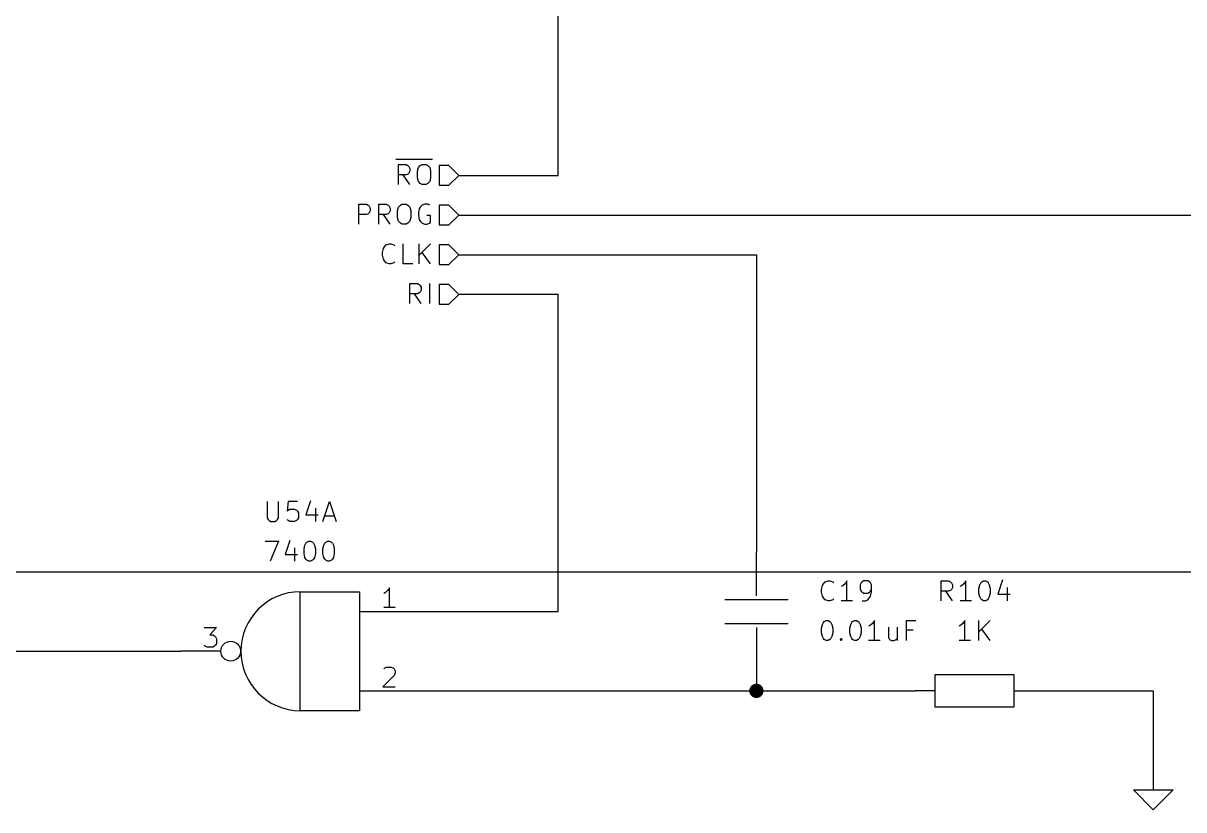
# Model space of a CAD drawing. Extents: x 0.4 to 16.1, y -11.3 to -0.4.
# Drawn here: x 3.302 to 6.227, y -7.65 to -5.666 of the extents above; entities that cross this region are included whole.
import ezdxf

# ---------------------------------------------------------------- set-up
doc = ezdxf.new("R2010")
doc.units = 0
doc.header["$MEASUREMENT"] = 0
for name, color, linetype in [('BROWN2', 54, 'CONTINUOUS'), ('CYAN2', 4, 'CONTINUOUS'), ('GREEN3', 91, 'CONTINUOUS'), ('LYELLOW', 51, 'CONTINUOUS'), ('RED2', 1, 'CONTINUOUS'), ('RED3', 11, 'CONTINUOUS')]:
    doc.layers.add(name, color=color, linetype=linetype)

msp = doc.modelspace()

# ---------------------------------------------------------------- linework, layer by layer
at = {"layer": 'BROWN2', "linetype": 'CONTINUOUS'}
for p, q in [((4.241, -6.0089), (4.3334, -6.0089)), ((4.2479, -6.0728), (4.2479, -6.0228)), ((4.2479, -6.0228), (4.267, -6.0228)), ((4.267, -6.0228), (4.2717, -6.0252)), ((4.2717, -6.0252), (4.2741, -6.0276)), ((4.2979, -6.0299), (4.3027, -6.0252)), ((4.3027, -6.0252), (4.3074, -6.0228)), ((4.3074, -6.0228), (4.317, -6.0228)), ((4.317, -6.0228), (4.3217, -6.0252)), ((4.3217, -6.0252), (4.3265, -6.0299)), ((4.375, -6.025), (4.35, -6.025)), ((4.35, -6.025), (4.35, -6.075)), ((4.4, -6.05), (4.375, -6.025)), ((4.267, -6.049), (4.2479, -6.049)), ((4.2765, -6.0728), (4.2598, -6.049)), ((4.2717, -6.0466), (4.267, -6.049)), ((4.2741, -6.0442), (4.2717, -6.0466)), ((4.2741, -6.0276), (4.2765, -6.0323)), ((4.2765, -6.0395), (4.2741, -6.0442)), ((4.2765, -6.0323), (4.2765, -6.0395)), ((4.2955, -6.0395), (4.2979, -6.0299)), ((4.2955, -6.0561), (4.2955, -6.0395)), ((4.3265, -6.0299), (4.3289, -6.0395)), ((4.3289, -6.0395), (4.3289, -6.0561)), ((4.375, -6.075), (4.4, -6.05)), ((4.2979, -6.0657), (4.2955, -6.0561)), ((4.3027, -6.0704), (4.2979, -6.0657)), ((4.3074, -6.0728), (4.3027, -6.0704)), ((4.317, -6.0728), (4.3074, -6.0728)), ((4.3217, -6.0704), (4.317, -6.0728)), ((4.3265, -6.0657), (4.3217, -6.0704)), ((4.3289, -6.0561), (4.3265, -6.0657)), ((4.35, -6.075), (4.375, -6.075)), ((4.1479, -6.1728), (4.1479, -6.1228)), ((4.1479, -6.1228), (4.167, -6.1228)), ((4.167, -6.1228), (4.1717, -6.1252)), ((4.1717, -6.1252), (4.1741, -6.1276)), ((4.1741, -6.1276), (4.1765, -6.1323)), ((4.1765, -6.1395), (4.1741, -6.1442)), ((4.1765, -6.1323), (4.1765, -6.1395)), ((4.1979, -6.1728), (4.1979, -6.1228)), ((4.1979, -6.1228), (4.217, -6.1228)), ((4.217, -6.1228), (4.2217, -6.1252)), ((4.2217, -6.1252), (4.2241, -6.1276)), ((4.2241, -6.1276), (4.2265, -6.1323)), ((4.2265, -6.1395), (4.2241, -6.1442)), ((4.2265, -6.1323), (4.2265, -6.1395)), ((4.2455, -6.1395), (4.2479, -6.1299)), ((4.2455, -6.1561), (4.2455, -6.1395)), ((4.2479, -6.1299), (4.2527, -6.1252)), ((4.2527, -6.1252), (4.2574, -6.1228)), ((4.2574, -6.1228), (4.267, -6.1228)), ((4.267, -6.1228), (4.2717, -6.1252)), ((4.2717, -6.1252), (4.2765, -6.1299)), ((4.2765, -6.1299), (4.2789, -6.1395)), ((4.2789, -6.1395), (4.2789, -6.1561)), ((4.3003, -6.1347), (4.2979, -6.1442)), ((4.3027, -6.1299), (4.3003, -6.1347)), ((4.3074, -6.1252), (4.3027, -6.1299)), ((4.3146, -6.1228), (4.3074, -6.1252)), ((4.3217, -6.1228), (4.3146, -6.1228)), ((4.3265, -6.1252), (4.3217, -6.1228)), ((4.375, -6.125), (4.35, -6.125)), ((4.35, -6.125), (4.35, -6.175)), ((4.4, -6.15), (4.375, -6.125)), ((4.167, -6.149), (4.1479, -6.149)), ((4.1717, -6.1466), (4.167, -6.149)), ((4.1741, -6.1442), (4.1717, -6.1466)), ((4.217, -6.149), (4.1979, -6.149)), ((4.2265, -6.1728), (4.2098, -6.149)), ((4.2217, -6.1466), (4.217, -6.149)), ((4.2241, -6.1442), (4.2217, -6.1466)), ((4.2479, -6.1657), (4.2455, -6.1561)), ((4.2527, -6.1704), (4.2479, -6.1657)), ((4.2574, -6.1728), (4.2527, -6.1704)), ((4.2717, -6.1704), (4.267, -6.1728)), ((4.2765, -6.1657), (4.2717, -6.1704)), ((4.2789, -6.1561), (4.2765, -6.1657)), ((4.2979, -6.1442), (4.2979, -6.1514)), ((4.2979, -6.1514), (4.3003, -6.1609)), ((4.3003, -6.1609), (4.3027, -6.1657)), ((4.3027, -6.1657), (4.3074, -6.1704)), ((4.3074, -6.1704), (4.3146, -6.1728)), ((4.3289, -6.1514), (4.3193, -6.1514)), ((4.3193, -6.1728), (4.3265, -6.1704)), ((4.3265, -6.1704), (4.3289, -6.168)), ((4.3289, -6.168), (4.3289, -6.1514)), ((4.375, -6.175), (4.4, -6.15)), ((4.267, -6.1728), (4.2574, -6.1728)), ((4.3146, -6.1728), (4.3193, -6.1728)), ((4.35, -6.175), (4.375, -6.175)), ((4.2098, -6.2347), (4.2122, -6.2299)), ((4.2122, -6.2299), (4.217, -6.2252)), ((4.217, -6.2252), (4.2241, -6.2228)), ((4.2241, -6.2228), (4.2289, -6.2228)), ((4.2289, -6.2228), (4.236, -6.2252)), ((4.236, -6.2252), (4.2384, -6.2276)), ((4.2598, -6.2728), (4.2598, -6.2228)), ((4.3003, -6.2728), (4.3003, -6.2228)), ((4.3289, -6.2228), (4.3003, -6.2514)), ((4.375, -6.225), (4.35, -6.225)), ((4.35, -6.225), (4.35, -6.275)), ((4.4, -6.25), (4.375, -6.225)), ((4.2074, -6.2442), (4.2098, -6.2347)), ((4.2074, -6.2514), (4.2074, -6.2442)), ((4.2098, -6.2609), (4.2074, -6.2514)), ((4.3289, -6.2728), (4.3074, -6.2442)), ((4.375, -6.275), (4.4, -6.25)), ((4.2122, -6.2657), (4.2098, -6.2609)), ((4.217, -6.2704), (4.2122, -6.2657)), ((4.2241, -6.2728), (4.217, -6.2704)), ((4.2289, -6.2728), (4.2241, -6.2728)), ((4.236, -6.2704), (4.2289, -6.2728)), ((4.2384, -6.268), (4.236, -6.2704)), ((4.2836, -6.2728), (4.2598, -6.2728)), ((4.35, -6.275), (4.375, -6.275)), ((4.2765, -6.3728), (4.2765, -6.3228)), ((4.2765, -6.3228), (4.2955, -6.3228)), ((4.2955, -6.3228), (4.3003, -6.3252)), ((4.3003, -6.3466), (4.2955, -6.349)), ((4.3003, -6.3252), (4.3027, -6.3276)), ((4.3027, -6.3442), (4.3003, -6.3466)), ((4.3027, -6.3276), (4.3051, -6.3323)), ((4.3051, -6.3395), (4.3027, -6.3442)), ((4.3051, -6.3323), (4.3051, -6.3395)), ((4.3265, -6.3728), (4.3265, -6.3228)), ((4.375, -6.325), (4.35, -6.325)), ((4.35, -6.325), (4.35, -6.375)), ((4.4, -6.35), (4.375, -6.325)), ((4.2955, -6.349), (4.2765, -6.349)), ((4.3051, -6.3728), (4.2884, -6.349)), ((4.35, -6.375), (4.375, -6.375)), ((4.375, -6.375), (4.4, -6.35))]:
    msp.add_line(p, q, dxfattribs=at)
at = {"layer": 'CYAN2', "linetype": 'CONTINUOUS'}
for p, q in [((3.917, -6.8728), (3.917, -6.9133)), ((3.9456, -6.9133), (3.9456, -6.8728)), ((3.9694, -6.8728), (3.967, -6.8966)), ((3.9932, -6.8728), (3.9694, -6.8728)), ((4.0265, -6.8704), (4.0146, -6.9061)), ((4.0575, -6.9228), (4.0741, -6.8728)), ((4.0741, -6.8728), (4.0908, -6.9228)), ((3.967, -6.8966), (3.9694, -6.8942)), ((3.9694, -6.8942), (3.9741, -6.8919)), ((3.9741, -6.8919), (3.986, -6.8919)), ((3.986, -6.8919), (3.9908, -6.8942)), ((3.9908, -6.8942), (3.9932, -6.8966)), ((3.9932, -6.8966), (3.9956, -6.9014)), ((3.9956, -6.9014), (3.9956, -6.9133)), ((4.0384, -6.8895), (4.0384, -6.9228)), ((3.917, -6.9133), (3.9194, -6.918)), ((3.9194, -6.918), (3.9218, -6.9204)), ((3.9218, -6.9204), (3.9265, -6.9228)), ((3.9265, -6.9228), (3.936, -6.9228)), ((3.936, -6.9228), (3.9408, -6.9204)), ((3.9408, -6.9204), (3.9432, -6.918)), ((3.9432, -6.918), (3.9456, -6.9133)), ((3.9694, -6.9204), (3.967, -6.918)), ((3.9741, -6.9228), (3.9694, -6.9204)), ((3.986, -6.9228), (3.9741, -6.9228)), ((3.9908, -6.9204), (3.986, -6.9228)), ((3.9932, -6.918), (3.9908, -6.9204)), ((3.9956, -6.9133), (3.9932, -6.918)), ((4.0146, -6.9061), (4.0456, -6.9061)), ((4.0622, -6.9085), (4.086, -6.9085)), ((3.9122, -6.9728), (3.9456, -6.9728)), ((3.9456, -6.9728), (3.9241, -7.0228)), ((3.9741, -6.9704), (3.9622, -7.0061)), ((3.986, -6.9895), (3.986, -7.0228)), ((4.0099, -6.9919), (4.0122, -6.9823)), ((4.0122, -6.9823), (4.0146, -6.9776)), ((4.0146, -6.9776), (4.017, -6.9752)), ((4.017, -6.9752), (4.0218, -6.9728)), ((4.0218, -6.9728), (4.0265, -6.9728)), ((4.0265, -6.9728), (4.0313, -6.9752)), ((4.0313, -6.9752), (4.0337, -6.9776)), ((4.0337, -6.9776), (4.036, -6.9823)), ((4.036, -6.9823), (4.0384, -6.9919)), ((4.0575, -6.9919), (4.0598, -6.9823)), ((4.0598, -6.9823), (4.0622, -6.9776)), ((4.0622, -6.9776), (4.0646, -6.9752)), ((4.0646, -6.9752), (4.0694, -6.9728)), ((4.0694, -6.9728), (4.0741, -6.9728)), ((4.0741, -6.9728), (4.0789, -6.9752)), ((4.0789, -6.9752), (4.0813, -6.9776)), ((4.0813, -6.9776), (4.0837, -6.9823)), ((4.0837, -6.9823), (4.086, -6.9919)), ((3.9622, -7.0061), (3.9932, -7.0061)), ((4.0099, -7.0038), (4.0099, -6.9919)), ((4.0122, -7.0133), (4.0099, -7.0038)), ((4.0146, -7.018), (4.0122, -7.0133)), ((4.017, -7.0204), (4.0146, -7.018)), ((4.0337, -7.018), (4.0313, -7.0204)), ((4.036, -7.0133), (4.0337, -7.018)), ((4.0384, -7.0038), (4.036, -7.0133)), ((4.0384, -6.9919), (4.0384, -7.0038)), ((4.0575, -7.0038), (4.0575, -6.9919)), ((4.0598, -7.0133), (4.0575, -7.0038)), ((4.0622, -7.018), (4.0598, -7.0133)), ((4.0646, -7.0204), (4.0622, -7.018)), ((4.0813, -7.018), (4.0789, -7.0204)), ((4.0837, -7.0133), (4.0813, -7.018)), ((4.086, -7.0038), (4.0837, -7.0133)), ((4.086, -6.9919), (4.086, -7.0038)), ((4.0218, -7.0228), (4.017, -7.0204)), ((4.0265, -7.0228), (4.0218, -7.0228)), ((4.0313, -7.0204), (4.0265, -7.0228)), ((4.0694, -7.0228), (4.0646, -7.0204)), ((4.0741, -7.0228), (4.0694, -7.0228)), ((4.0789, -7.0204), (4.0741, -7.0228)), ((5.3187, -7.0799), (5.3234, -7.0752)), ((5.3187, -7.0799), (5.3234, -7.0752)), ((5.3234, -7.0752), (5.3306, -7.0728)), ((5.3234, -7.0752), (5.3306, -7.0728)), ((5.3306, -7.0728), (5.3353, -7.0728)), ((5.3306, -7.0728), (5.3353, -7.0728)), ((5.3353, -7.0728), (5.3425, -7.0752)), ((5.3353, -7.0728), (5.3425, -7.0752)), ((5.3425, -7.0752), (5.3449, -7.0776)), ((5.3425, -7.0752), (5.3449, -7.0776)), ((5.3782, -7.0728), (5.3734, -7.0799)), ((5.3782, -7.0728), (5.3734, -7.0799)), ((5.3782, -7.1228), (5.3782, -7.0728)), ((5.3782, -7.1228), (5.3782, -7.0728)), ((5.4139, -7.0776), (5.4115, -7.0823)), ((5.4139, -7.0776), (5.4115, -7.0823)), ((5.4163, -7.0752), (5.4139, -7.0776)), ((5.4163, -7.0752), (5.4139, -7.0776)), ((5.421, -7.0728), (5.4163, -7.0752)), ((5.421, -7.0728), (5.4163, -7.0752)), ((5.4306, -7.0728), (5.421, -7.0728)), ((5.4306, -7.0728), (5.421, -7.0728)), ((5.4353, -7.0752), (5.4306, -7.0728)), ((5.4353, -7.0752), (5.4306, -7.0728)), ((5.4377, -7.0776), (5.4353, -7.0752)), ((5.4377, -7.0776), (5.4353, -7.0752)), ((5.4401, -7.0823), (5.4377, -7.0776)), ((5.4401, -7.0823), (5.4377, -7.0776)), ((5.6155, -7.1228), (5.6155, -7.0728)), ((5.6155, -7.0728), (5.6345, -7.0728)), ((5.6155, -7.1228), (5.6155, -7.0728)), ((5.6155, -7.0728), (5.6345, -7.0728)), ((5.6345, -7.0728), (5.6393, -7.0752)), ((5.6345, -7.0728), (5.6393, -7.0752)), ((5.6393, -7.0752), (5.6417, -7.0776)), ((5.6393, -7.0752), (5.6417, -7.0776)), ((5.6417, -7.0776), (5.644, -7.0823)), ((5.6417, -7.0776), (5.644, -7.0823)), ((5.6774, -7.0728), (5.6726, -7.0799)), ((5.6774, -7.0728), (5.6726, -7.0799)), ((5.6774, -7.1228), (5.6774, -7.0728)), ((5.6774, -7.1228), (5.6774, -7.0728)), ((5.7131, -7.0823), (5.7155, -7.0776)), ((5.7131, -7.0823), (5.7155, -7.0776)), ((5.7155, -7.0776), (5.7179, -7.0752)), ((5.7155, -7.0776), (5.7179, -7.0752)), ((5.7179, -7.0752), (5.7226, -7.0728)), ((5.7179, -7.0752), (5.7226, -7.0728)), ((5.7226, -7.0728), (5.7274, -7.0728)), ((5.7226, -7.0728), (5.7274, -7.0728)), ((5.7274, -7.0728), (5.7321, -7.0752)), ((5.7274, -7.0728), (5.7321, -7.0752)), ((5.7321, -7.0752), (5.7345, -7.0776)), ((5.7321, -7.0752), (5.7345, -7.0776)), ((5.7345, -7.0776), (5.7369, -7.0823)), ((5.7345, -7.0776), (5.7369, -7.0823)), ((5.7702, -7.0704), (5.7583, -7.1061)), ((5.7702, -7.0704), (5.7583, -7.1061)), ((5.3139, -7.0942), (5.3163, -7.0847)), ((5.3139, -7.0942), (5.3163, -7.0847)), ((5.3139, -7.1014), (5.3139, -7.0942)), ((5.3139, -7.1014), (5.3139, -7.0942)), ((5.3163, -7.1109), (5.3139, -7.1014)), ((5.3163, -7.1109), (5.3139, -7.1014)), ((5.3163, -7.0847), (5.3187, -7.0799)), ((5.3163, -7.0847), (5.3187, -7.0799)), ((5.3687, -7.0847), (5.3639, -7.0871)), ((5.3687, -7.0847), (5.3639, -7.0871)), ((5.3734, -7.0799), (5.3687, -7.0847)), ((5.3734, -7.0799), (5.3687, -7.0847)), ((5.4115, -7.0823), (5.4115, -7.0942)), ((5.4115, -7.0823), (5.4115, -7.0942)), ((5.4115, -7.0942), (5.4139, -7.099)), ((5.4115, -7.0942), (5.4139, -7.099)), ((5.4139, -7.099), (5.4163, -7.1014)), ((5.4139, -7.099), (5.4163, -7.1014)), ((5.4163, -7.1014), (5.421, -7.1038)), ((5.4163, -7.1014), (5.421, -7.1038)), ((5.421, -7.1038), (5.4306, -7.1038)), ((5.421, -7.1038), (5.4306, -7.1038)), ((5.4306, -7.1038), (5.4353, -7.1014)), ((5.4306, -7.1038), (5.4353, -7.1014)), ((5.4353, -7.1014), (5.4377, -7.099)), ((5.4353, -7.1014), (5.4377, -7.099)), ((5.4377, -7.099), (5.4401, -7.0942)), ((5.4377, -7.099), (5.4401, -7.0942)), ((5.4377, -7.1109), (5.4401, -7.1014)), ((5.4377, -7.1109), (5.4401, -7.1014)), ((5.4401, -7.1014), (5.4401, -7.0823)), ((5.4401, -7.1014), (5.4401, -7.0823)), ((5.6345, -7.099), (5.6155, -7.099)), ((5.6345, -7.099), (5.6155, -7.099)), ((5.644, -7.1228), (5.6274, -7.099)), ((5.644, -7.1228), (5.6274, -7.099)), ((5.6393, -7.0966), (5.6345, -7.099)), ((5.6393, -7.0966), (5.6345, -7.099)), ((5.6417, -7.0942), (5.6393, -7.0966)), ((5.6417, -7.0942), (5.6393, -7.0966)), ((5.644, -7.0895), (5.6417, -7.0942)), ((5.644, -7.0895), (5.6417, -7.0942)), ((5.644, -7.0823), (5.644, -7.0895)), ((5.644, -7.0823), (5.644, -7.0895)), ((5.6679, -7.0847), (5.6631, -7.0871)), ((5.6679, -7.0847), (5.6631, -7.0871)), ((5.6726, -7.0799), (5.6679, -7.0847)), ((5.6726, -7.0799), (5.6679, -7.0847)), ((5.7107, -7.0918), (5.7131, -7.0823)), ((5.7107, -7.0918), (5.7131, -7.0823)), ((5.7107, -7.1038), (5.7107, -7.0918)), ((5.7107, -7.1038), (5.7107, -7.0918)), ((5.7131, -7.1133), (5.7107, -7.1038)), ((5.7131, -7.1133), (5.7107, -7.1038)), ((5.7369, -7.0823), (5.7393, -7.0918)), ((5.7369, -7.0823), (5.7393, -7.0918)), ((5.7393, -7.1038), (5.7369, -7.1133)), ((5.7393, -7.1038), (5.7369, -7.1133)), ((5.7393, -7.0918), (5.7393, -7.1038)), ((5.7393, -7.0918), (5.7393, -7.1038)), ((5.7583, -7.1061), (5.7893, -7.1061)), ((5.7583, -7.1061), (5.7893, -7.1061)), ((5.7821, -7.0895), (5.7821, -7.1228)), ((5.7821, -7.0895), (5.7821, -7.1228)), ((5.3187, -7.1157), (5.3163, -7.1109)), ((5.3187, -7.1157), (5.3163, -7.1109)), ((5.3234, -7.1204), (5.3187, -7.1157)), ((5.3234, -7.1204), (5.3187, -7.1157)), ((5.3306, -7.1228), (5.3234, -7.1204)), ((5.3306, -7.1228), (5.3234, -7.1204)), ((5.3353, -7.1228), (5.3306, -7.1228)), ((5.3353, -7.1228), (5.3306, -7.1228)), ((5.3425, -7.1204), (5.3353, -7.1228)), ((5.3425, -7.1204), (5.3353, -7.1228)), ((5.3449, -7.118), (5.3425, -7.1204)), ((5.3449, -7.118), (5.3425, -7.1204)), ((5.3925, -7.1228), (5.3639, -7.1228)), ((5.3925, -7.1228), (5.3639, -7.1228)), ((5.4163, -7.1228), (5.4258, -7.1228)), ((5.4163, -7.1228), (5.4258, -7.1228)), ((5.4258, -7.1228), (5.4306, -7.1204)), ((5.4258, -7.1228), (5.4306, -7.1204)), ((5.4306, -7.1204), (5.4329, -7.118)), ((5.4306, -7.1204), (5.4329, -7.118)), ((5.4329, -7.118), (5.4377, -7.1109)), ((5.4329, -7.118), (5.4377, -7.1109)), ((5.6917, -7.1228), (5.6631, -7.1228)), ((5.6917, -7.1228), (5.6631, -7.1228)), ((5.7155, -7.118), (5.7131, -7.1133)), ((5.7155, -7.118), (5.7131, -7.1133)), ((5.7179, -7.1204), (5.7155, -7.118)), ((5.7179, -7.1204), (5.7155, -7.118)), ((5.7226, -7.1228), (5.7179, -7.1204)), ((5.7226, -7.1228), (5.7179, -7.1204)), ((5.7274, -7.1228), (5.7226, -7.1228)), ((5.7274, -7.1228), (5.7226, -7.1228)), ((5.7321, -7.1204), (5.7274, -7.1228)), ((5.7321, -7.1204), (5.7274, -7.1228)), ((5.7345, -7.118), (5.7321, -7.1204)), ((5.7345, -7.118), (5.7321, -7.1204)), ((5.7369, -7.1133), (5.7345, -7.118)), ((5.7369, -7.1133), (5.7345, -7.118)), ((5.3139, -7.1918), (5.3163, -7.1823)), ((5.3139, -7.1918), (5.3163, -7.1823)), ((5.3139, -7.2038), (5.3139, -7.1918)), ((5.3139, -7.2038), (5.3139, -7.1918)), ((5.3163, -7.1823), (5.3187, -7.1776)), ((5.3163, -7.1823), (5.3187, -7.1776)), ((5.3187, -7.1776), (5.321, -7.1752)), ((5.3187, -7.1776), (5.321, -7.1752)), ((5.321, -7.1752), (5.3258, -7.1728)), ((5.321, -7.1752), (5.3258, -7.1728)), ((5.3258, -7.1728), (5.3306, -7.1728)), ((5.3258, -7.1728), (5.3306, -7.1728)), ((5.3306, -7.1728), (5.3353, -7.1752)), ((5.3306, -7.1728), (5.3353, -7.1752)), ((5.3353, -7.1752), (5.3377, -7.1776)), ((5.3353, -7.1752), (5.3377, -7.1776)), ((5.3377, -7.1776), (5.3401, -7.1823)), ((5.3377, -7.1776), (5.3401, -7.1823)), ((5.3401, -7.1823), (5.3425, -7.1918)), ((5.3401, -7.1823), (5.3425, -7.1918)), ((5.3425, -7.1918), (5.3425, -7.2038)), ((5.3425, -7.1918), (5.3425, -7.2038)), ((5.3853, -7.1918), (5.3877, -7.1823)), ((5.3853, -7.1918), (5.3877, -7.1823)), ((5.3853, -7.2038), (5.3853, -7.1918)), ((5.3853, -7.2038), (5.3853, -7.1918)), ((5.3877, -7.1823), (5.3901, -7.1776)), ((5.3877, -7.1823), (5.3901, -7.1776)), ((5.3901, -7.1776), (5.3925, -7.1752)), ((5.3901, -7.1776), (5.3925, -7.1752)), ((5.3925, -7.1752), (5.3972, -7.1728)), ((5.3925, -7.1752), (5.3972, -7.1728)), ((5.3972, -7.1728), (5.402, -7.1728)), ((5.3972, -7.1728), (5.402, -7.1728)), ((5.402, -7.1728), (5.4068, -7.1752)), ((5.402, -7.1728), (5.4068, -7.1752)), ((5.4068, -7.1752), (5.4091, -7.1776)), ((5.4068, -7.1752), (5.4091, -7.1776)), ((5.4091, -7.1776), (5.4115, -7.1823)), ((5.4091, -7.1776), (5.4115, -7.1823)), ((5.4115, -7.1823), (5.4139, -7.1918)), ((5.4115, -7.1823), (5.4139, -7.1918)), ((5.4139, -7.1918), (5.4139, -7.2038)), ((5.4139, -7.1918), (5.4139, -7.2038)), ((5.4377, -7.1847), (5.4329, -7.1871)), ((5.4377, -7.1847), (5.4329, -7.1871)), ((5.4425, -7.1799), (5.4377, -7.1847)), ((5.4425, -7.1799), (5.4377, -7.1847)), ((5.4472, -7.1728), (5.4425, -7.1799)), ((5.4472, -7.1728), (5.4425, -7.1799)), ((5.4472, -7.2228), (5.4472, -7.1728)), ((5.4472, -7.2228), (5.4472, -7.1728)), ((5.4829, -7.1895), (5.4829, -7.2157)), ((5.4829, -7.1895), (5.4829, -7.2157)), ((5.5044, -7.1895), (5.5044, -7.2228)), ((5.5044, -7.1895), (5.5044, -7.2228)), ((5.5282, -7.2228), (5.5282, -7.1728)), ((5.5282, -7.1728), (5.552, -7.1728)), ((5.5282, -7.2228), (5.5282, -7.1728)), ((5.5282, -7.1728), (5.552, -7.1728)), ((5.6655, -7.1847), (5.6607, -7.1871)), ((5.6655, -7.1847), (5.6607, -7.1871)), ((5.6702, -7.1799), (5.6655, -7.1847)), ((5.6702, -7.1799), (5.6655, -7.1847)), ((5.675, -7.1728), (5.6702, -7.1799)), ((5.675, -7.1728), (5.6702, -7.1799)), ((5.675, -7.2228), (5.675, -7.1728)), ((5.675, -7.2228), (5.675, -7.1728)), ((5.7107, -7.2228), (5.7107, -7.1728)), ((5.7393, -7.1728), (5.7107, -7.2014)), ((5.7107, -7.2228), (5.7107, -7.1728)), ((5.7393, -7.1728), (5.7107, -7.2014)), ((5.7393, -7.2228), (5.7179, -7.1942)), ((5.7393, -7.2228), (5.7179, -7.1942)), ((5.3163, -7.2133), (5.3139, -7.2038)), ((5.3163, -7.2133), (5.3139, -7.2038)), ((5.3187, -7.218), (5.3163, -7.2133)), ((5.3187, -7.218), (5.3163, -7.2133)), ((5.321, -7.2204), (5.3187, -7.218)), ((5.321, -7.2204), (5.3187, -7.218)), ((5.3258, -7.2228), (5.321, -7.2204)), ((5.3258, -7.2228), (5.321, -7.2204)), ((5.3306, -7.2228), (5.3258, -7.2228)), ((5.3306, -7.2228), (5.3258, -7.2228)), ((5.3353, -7.2204), (5.3306, -7.2228)), ((5.3353, -7.2204), (5.3306, -7.2228)), ((5.3377, -7.218), (5.3353, -7.2204)), ((5.3377, -7.218), (5.3353, -7.2204)), ((5.3401, -7.2133), (5.3377, -7.218)), ((5.3401, -7.2133), (5.3377, -7.218)), ((5.3425, -7.2038), (5.3401, -7.2133)), ((5.3425, -7.2038), (5.3401, -7.2133)), ((5.3615, -7.2204), (5.3639, -7.218)), ((5.3615, -7.2204), (5.3639, -7.218)), ((5.3639, -7.2228), (5.3615, -7.2204)), ((5.3639, -7.2228), (5.3615, -7.2204)), ((5.3639, -7.218), (5.3663, -7.2204)), ((5.3639, -7.218), (5.3639, -7.2228)), ((5.3639, -7.218), (5.3663, -7.2204)), ((5.3639, -7.218), (5.3639, -7.2228)), ((5.3663, -7.2204), (5.3639, -7.2228)), ((5.3663, -7.2204), (5.3639, -7.2228)), ((5.3877, -7.2133), (5.3853, -7.2038)), ((5.3877, -7.2133), (5.3853, -7.2038)), ((5.3901, -7.218), (5.3877, -7.2133)), ((5.3901, -7.218), (5.3877, -7.2133)), ((5.3925, -7.2204), (5.3901, -7.218)), ((5.3925, -7.2204), (5.3901, -7.218)), ((5.3972, -7.2228), (5.3925, -7.2204)), ((5.3972, -7.2228), (5.3925, -7.2204)), ((5.402, -7.2228), (5.3972, -7.2228)), ((5.402, -7.2228), (5.3972, -7.2228)), ((5.4068, -7.2204), (5.402, -7.2228)), ((5.4068, -7.2204), (5.402, -7.2228)), ((5.4091, -7.218), (5.4068, -7.2204)), ((5.4091, -7.218), (5.4068, -7.2204)), ((5.4115, -7.2133), (5.4091, -7.218)), ((5.4115, -7.2133), (5.4091, -7.218)), ((5.4139, -7.2038), (5.4115, -7.2133)), ((5.4139, -7.2038), (5.4115, -7.2133)), ((5.4615, -7.2228), (5.4329, -7.2228)), ((5.4615, -7.2228), (5.4329, -7.2228)), ((5.4829, -7.2157), (5.4853, -7.2204)), ((5.4829, -7.2157), (5.4853, -7.2204)), ((5.4853, -7.2204), (5.4901, -7.2228)), ((5.4853, -7.2204), (5.4901, -7.2228)), ((5.4901, -7.2228), (5.4972, -7.2228)), ((5.4901, -7.2228), (5.4972, -7.2228)), ((5.4972, -7.2228), (5.502, -7.2204)), ((5.4972, -7.2228), (5.502, -7.2204)), ((5.502, -7.2204), (5.5044, -7.218)), ((5.502, -7.2204), (5.5044, -7.218)), ((5.5449, -7.1966), (5.5282, -7.1966)), ((5.5449, -7.1966), (5.5282, -7.1966)), ((5.6893, -7.2228), (5.6607, -7.2228)), ((5.6893, -7.2228), (5.6607, -7.2228))]:
    msp.add_line(p, q, dxfattribs=at)
at = {"layer": 'GREEN3', "linetype": 'CONTINUOUS'}
for p, q in [((4.65, -6.05), (4.65, -3.85)), ((4.4, -6.05), (4.65, -6.05)), ((4.4, -6.15), (7, -6.15)), ((4.4, -6.25), (5.15, -6.25)), ((5.15, -6.25), (5.15, -7)), ((4.65, -6.35), (4.4, -6.35)), ((4.65, -7.15), (4.65, -6.35)), ((1.35, -7.05), (7, -7.05)), ((4.3, -7.15), (4.65, -7.15)), ((2.15, -7.25), (3.7, -7.25)), ((5.15, -7.3), (5.15, -7.35)), ((4.3, -7.35), (5.15, -7.35)), ((5.15, -7.35), (5.55, -7.35)), ((5.85, -7.35), (6.15, -7.35)), ((6.15, -7.35), (6.15, -7.55))]:
    msp.add_line(p, q, dxfattribs=at)
at = {"layer": 'GREEN3', "const_width": 0.018}
msp.add_lwpolyline([(5.141, -7.35, 1), (5.159, -7.35, 1)], format="xyb", close=True, dxfattribs=at)
at = {"layer": 'LYELLOW', "linetype": 'CONTINUOUS'}
for p, q in [((4, -7.1), (4.15, -7.1)), ((4, -7.4), (4, -7.1)), ((4.15, -7.1), (4.15, -7.4)), ((4.15, -7.4), (4, -7.4))]:
    msp.add_line(p, q, dxfattribs=at)
at = {"layer": 'LYELLOW'}
msp.add_arc((4.0007, -7.25), 0.15, 90.2556, 269.7444, dxfattribs=at)
at = {"layer": 'RED2', "linetype": 'CONTINUOUS'}
for p, q in [((5.15, -7.11), (5.15, -7)), ((5.15, -7.11), (5.15, -7)), ((4, -7.1), (4.15, -7.1)), ((4.15, -7.1), (4.15, -7.4)), ((5.07, -7.12), (5.23, -7.12)), ((4.15, -7.15), (4.3, -7.15)), ((5.07, -7.18), (5.23, -7.18)), ((5.15, -7.19), (5.15, -7.3)), ((5.15, -7.19), (5.15, -7.3)), ((3.8, -7.25), (3.7, -7.25)), ((5.8, -7.31), (5.6, -7.31)), ((5.6, -7.31), (5.6, -7.39)), ((5.8, -7.39), (5.8, -7.31)), ((4.15, -7.35), (4.3, -7.35)), ((5.6, -7.35), (5.55, -7.35)), ((5.6, -7.35), (5.55, -7.35)), ((5.8, -7.35), (5.85, -7.35)), ((5.8, -7.35), (5.85, -7.35)), ((4.15, -7.4), (4, -7.4)), ((5.6, -7.39), (5.8, -7.39)), ((6.15, -7.55), (6.15, -7.6)), ((6.15, -7.65), (6.1, -7.6)), ((6.1, -7.6), (6.15, -7.6)), ((6.15, -7.6), (6.2, -7.6)), ((6.2, -7.6), (6.15, -7.65))]:
    msp.add_line(p, q, dxfattribs=at)
at = {"layer": 'RED2'}
msp.add_circle((3.825, -7.25), 0.025, dxfattribs=at)
msp.add_arc((4.0007, -7.25), 0.15, 90.2556, 269.7444, dxfattribs=at)
at = {"layer": 'RED3', "linetype": 'CONTINUOUS'}
for p, q in [((4.2155, -7.1018), (4.2107, -7.1042)), ((4.2202, -7.097), (4.2155, -7.1018)), ((4.225, -7.0899), (4.2202, -7.097)), ((4.225, -7.1399), (4.225, -7.0899)), ((4.2393, -7.1399), (4.2107, -7.1399)), ((3.7583, -7.1899), (3.7893, -7.1899)), ((3.7893, -7.1899), (3.7726, -7.2089)), ((3.7726, -7.2089), (3.7798, -7.2089)), ((3.7798, -7.2089), (3.7845, -7.2113)), ((3.7845, -7.2113), (3.7869, -7.2137)), ((3.7869, -7.2137), (3.7893, -7.2184)), ((3.7893, -7.2184), (3.7893, -7.2304)), ((3.7607, -7.2375), (3.7583, -7.2351)), ((3.7655, -7.2399), (3.7607, -7.2375)), ((3.7798, -7.2399), (3.7655, -7.2399)), ((3.7845, -7.2375), (3.7798, -7.2399)), ((3.7869, -7.2351), (3.7845, -7.2375)), ((3.7893, -7.2304), (3.7869, -7.2351)), ((4.2369, -7.3113), (4.2083, -7.3399)), ((4.2107, -7.2946), (4.2131, -7.2923)), ((4.2131, -7.2923), (4.2179, -7.2899)), ((4.2179, -7.2899), (4.2298, -7.2899)), ((4.2298, -7.2899), (4.2345, -7.2923)), ((4.2345, -7.2923), (4.2369, -7.2946)), ((4.2369, -7.2946), (4.2393, -7.2994)), ((4.2393, -7.3042), (4.2369, -7.3113)), ((4.2393, -7.2994), (4.2393, -7.3042)), ((4.2083, -7.3399), (4.2393, -7.3399))]:
    msp.add_line(p, q, dxfattribs=at)

doc.saveas('drawing.dxf')
